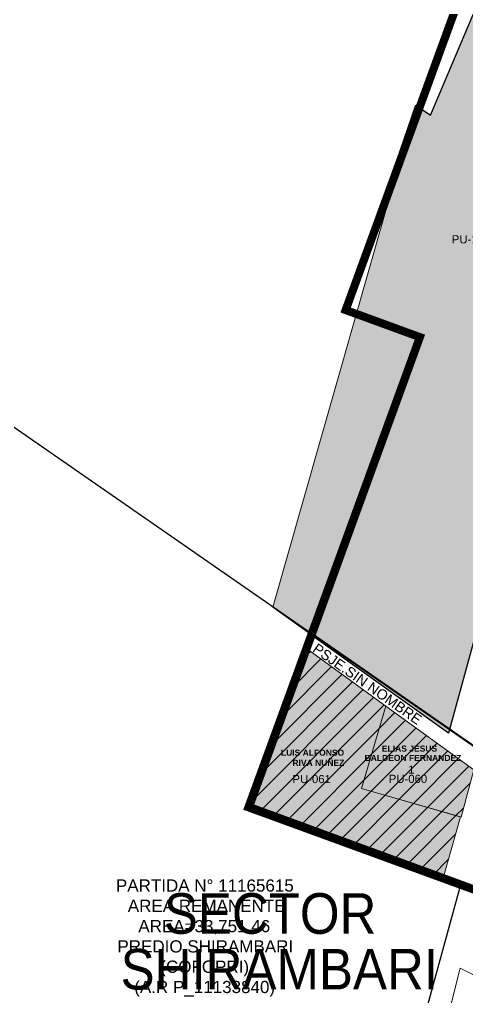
# Model space of a CAD drawing. Header units: metres. Extents: x 546056 to 547654, y 9072317 to 9075555.
# Drawn here: x 546342.1 to 546452.5, y 9073333.1 to 9073574.1 of the extents above; entities that cross this region are included whole.
import ezdxf
from ezdxf.enums import TextEntityAlignment as Align

# ---------------------------------------------------------------- set-up
doc = ezdxf.new("R2010")
doc.units = ezdxf.units.M
doc.linetypes.add('DASHED', pattern=[0.75, 0.5, -0.25])
doc.layers.get('0').update_dxf_attribs({"color": 130})
for name, color, linetype in [('0-poligonos', 7, 'DASHED'), ('3. HACHT_ADQUIRIDO', 3, 'Continuous'), ('CODIGO PREDIO', 5, 'Continuous'), ('ENTREGADOS A OPAT', 130, 'Continuous'), ('LOTES', 7, 'Continuous'), ('LOTES_PREDIOS', 7, 'Continuous'), ('PARTIDA 11161618_MTC', 150, 'Continuous'), ('PARTIDA 11165615_PREDIO SHIRAMBARI', 6, 'Continuous'), ('PROPIETARIOS', 7, 'Continuous'), ('TEXTO ADD', 150, 'Continuous'), ('VIAS', 7, 'Continuous')]:
    doc.layers.add(name, color=color, linetype=linetype)
doc.styles.add('arial', font='arial.ttf', dxfattribs={"height": 0.1})
doc.styles.get("Standard").update_dxf_attribs({"font": 'arial.ttf'})
doc.styles.add('VERTICES', font='sanssb__.ttf')

msp = doc.modelspace()

# ---------------------------------------------------------------- hatches: boundary and pattern name
at = {"layer": '3. HACHT_ADQUIRIDO', "lineweight": 0, "ltscale": 0.3}
h = msp.add_hatch(color=92, dxfattribs=at)
h.dxf.hatch_style = 1
h.paths.add_polyline_path([(546447.78, 9073398.24), (546483.22, 9073527.32), (546471.96, 9073538.04), (546468.83, 9073537.02), (546458.08, 9073566.03), (546497.92, 9073587.12), (546474.69, 9073624.45), (546443.38, 9073550.51), (546439.78, 9073553), (546404.49, 9073429.3)])
h = msp.add_hatch(color=92, dxfattribs=at)
h.dxf.hatch_style = 1
h.paths.add_polyline_path([(546432.38, 9073404.91), (546412.84, 9073419.08), (546398.65, 9073380.06), (546446.47, 9073362.54), (546450.75, 9073377.61), (546426.39, 9073384.63)])
h = msp.add_hatch(color=92, dxfattribs=at)
h.dxf.hatch_style = 1
h.paths.add_polyline_path([(546432.38, 9073404.91), (546454.04, 9073389.21), (546450.89, 9073377.57), (546426.39, 9073384.63)])
at = {"layer": 'ENTREGADOS A OPAT'}
h = msp.add_hatch(dxfattribs=at)
h.set_pattern_fill('ANSI31', color=256)
h.paths.add_polyline_path([(546450.75, 9073377.61), (546426.39, 9073384.63), (546432.38, 9073404.91), (546412.84, 9073419.08), (546398.65, 9073380.06), (546446.47, 9073362.54)])
h.paths.add_polyline_path([(546406.25, 9073392.24), (546422.92, 9073392.24), (546422.92, 9073394.6), (546406.25, 9073394.6)], flags=24)
h.paths.add_polyline_path([(546426.94, 9073390.96), (546451.16, 9073390.96), (546451.16, 9073393.32), (546426.94, 9073393.32)], flags=9)
h.paths.add_polyline_path([(546408.96, 9073389.65), (546422.5, 9073389.65), (546422.5, 9073392.56), (546408.96, 9073392.56)], flags=24)
h.paths.add_polyline_path([(546408.85, 9073385.39), (546419.34, 9073385.39), (546419.34, 9073388.46), (546408.85, 9073388.46)], flags=24)
h = msp.add_hatch(dxfattribs=at)
h.set_pattern_fill('ANSI31', color=256)
h.paths.add_polyline_path([(546454.04, 9073389.21), (546432.38, 9073404.91), (546426.39, 9073384.63), (546450.75, 9073377.61), (546450.89, 9073377.57)])
h.paths.add_polyline_path([(546431.11, 9073393.26), (546445.28, 9073393.26), (546445.28, 9073395.61), (546431.11, 9073395.61)], flags=24)
h.paths.add_polyline_path([(546432.58, 9073385.45), (546443.07, 9073385.45), (546443.07, 9073388.51), (546432.58, 9073388.51)], flags=24)
h.paths.add_polyline_path([(546426.94, 9073390.96), (546451.16, 9073390.96), (546451.16, 9073393.32), (546426.94, 9073393.32)], flags=25)
h.paths.add_polyline_path([(546437.36, 9073387.75), (546439.91, 9073387.75), (546439.91, 9073390.77), (546437.36, 9073390.77)], flags=24)

# ---------------------------------------------------------------- linework, layer by layer
at = {"color": 6, "const_width": 2}
msp.add_lwpolyline([(547216.73, 9075324.66), (546767.97, 9074094.98), (546561.61, 9074000.19), (546516.25, 9073875.9), (546540.05, 9073824.76), (546422.46, 9073502.5), (546440.76, 9073495.82), (546398.65, 9073380.06), (546494.4, 9073344.98), (546442.37, 9073202.37), (546456.89, 9073184.25), (546450.67, 9073167.23), (546436.97, 9073157.21), (546428.58, 9073141), (546422.02, 9073113.57), (546429.02, 9073108.07), (546416.75, 9073073.35), (546399.14, 9073053.24), (546394.71, 9073051.63), (546390.13, 9073059.21), (546216.52, 9072583.39)], dxfattribs=at)
at = {"layer": '0-poligonos', "ltscale": 5, "const_width": 2}
msp.add_lwpolyline([(547216.73, 9075324.66), (546767.97, 9074094.98), (546561.61, 9074000.19), (546516.25, 9073875.9), (546540.05, 9073824.76), (546422.46, 9073502.5), (546440.76, 9073495.82), (546398.49, 9073379.98), (546494.4, 9073344.98), (546442.37, 9073202.37), (546448.37, 9073194.52), (546456.9, 9073184.27), (546450.67, 9073167.23), (546436.97, 9073157.21), (546428.58, 9073141), (546422.02, 9073113.57), (546429.02, 9073108.07), (546416.75, 9073073.35), (546395.95, 9073049.59), (546390.13, 9073059.21), (546362.75, 9072984.17)], dxfattribs=at)
at = {"layer": 'LOTES', "color": 7}
for points in [[(546474.69, 9073624.45), (546497.92, 9073587.12), (546494.86, 9073585.47), (546458.08, 9073566.03), (546468.83, 9073537.02), (546471.96, 9073538.04), (546483.22, 9073527.32), (546447.78, 9073398.24), (546414.06, 9073422.43), (546440.76, 9073495.82), (546422.46, 9073502.5), (546439.78, 9073553), (546443.38, 9073550.51)], [(546572.43, 9073312.99), (546219.91, 9072339.77), (546137.93, 9072317.31), (546318.15, 9073489.26)], [(546489.34, 9073331.11), (546456.52, 9073241.16), (546419.62, 9073247.12), (546450.82, 9073360.95), (546454.52, 9073359.59), (546461.45, 9073385.71), (546481.85, 9073374.06), (546482.53, 9073375.31), (546511.5, 9073355.22), (546500.61, 9073325.42)]]:
    msp.add_lwpolyline(points, close=True, dxfattribs=at)
at = {"layer": 'LOTES_PREDIOS', "linetype": 'Continuous', "lineweight": 0}
msp.add_line((546511.6, 9073310.28, 153.44), (546450.7, 9073340.34, 155.01), dxfattribs=at).dxf.unprotected_set("ltscale", 0)
at = {"layer": 'LOTES_PREDIOS', "color": 250, "linetype": 'Continuous', "lineweight": 0}
msp.add_lwpolyline([(546458.08, 9073566.03), (546497.92, 9073587.12), (546474.69, 9073624.45), (546443.38, 9073550.51), (546439.78, 9073553), (546404.49, 9073429.3), (546447.78, 9073398.24), (546483.22, 9073527.32), (546471.96, 9073538.04)], dxfattribs=at).dxf.unprotected_set("ltscale", 0)
for points in [[(546432.38, 9073404.91), (546412.84, 9073419.08), (546398.65, 9073380.06), (546446.47, 9073362.54), (546450.75, 9073377.61), (546426.39, 9073384.63)], [(546432.38, 9073404.91), (546454.04, 9073389.21), (546450.89, 9073377.57), (546426.39, 9073384.63)], [(546443.3, 9073311.06), (546503.69, 9073278.7), (546512.16, 9073303.64), (546509.78, 9073304.98), (546511.6, 9073310.28), (546450.7, 9073340.34)]]:
    msp.add_lwpolyline(points, close=True, dxfattribs=at).dxf.unprotected_set("ltscale", 0)
at = {"layer": 'PARTIDA 11161618_MTC', "const_width": 0.5}
msp.add_lwpolyline([(547356.67, 9075478.03), (547325.66, 9075439.44), (547240.05, 9075349.23), (546907.66, 9074448.73), (546899.85, 9074456.36), (546767.97, 9074094.98), (546561.61, 9074000.19), (546516.25, 9073875.9), (546540.05, 9073824.76), (546422.46, 9073502.5), (546440.76, 9073495.82), (546414.1, 9073422.75), (546482.53, 9073375.31), (546489.27, 9073387.67), (546503.78, 9073378.8), (546543.27, 9073464.65), (546549.95, 9073460.34), (546511.5, 9073355.22), (546572.43, 9073312.99)], close=True, dxfattribs=at)
at = {"layer": 'PARTIDA 11165615_PREDIO SHIRAMBARI', "color": 106, "const_width": 0.1}
msp.add_lwpolyline([(546318.15, 9073489.26), (546511.5, 9073355.22), (546500.61, 9073325.42), (546489.34, 9073331.11), (546456.52, 9073241.16), (546284.28, 9073268.98)], close=True, dxfattribs=at)

# ---------------------------------------------------------------- texts
at = {"layer": 'CODIGO PREDIO', "style": 'arial'}
for s, p in [('PU-180', (546453.36, 9073519.92)), ('PU-061', (546414.09, 9073386.94)), ('PU-060', (546437.82, 9073386.99))]:
    msp.add_text(s, height=2, dxfattribs=at).set_placement(p, align=Align.MIDDLE_CENTER)
at = {"layer": 'LOTES', "linetype": 'Continuous', "lineweight": 0, "style": 'arial'}
msp.add_text('1', height=2, dxfattribs=at).set_placement((546438.64, 9073389.26), align=Align.MIDDLE_CENTER)
at = {"layer": 'PARTIDA 11165615_PREDIO SHIRAMBARI', "color": 106, "insert": (546307.44, 9073362.21), "char_height": 3, "attachment_point": 1, "style": 'arial'}
msp.add_mtext_dynamic_manual_height_columns('\\pi58.394;PARTIDA N° 11165615\\P\\pi60.155; AREA REMANENTE\\P\\pi63.914;AREA=33,751.46\\P\\pi58.763;PREDIO SHIRAMBARI\\P\\pi69.33;(COFOPRI)\\P\\pi62.915;(A.R P_11133840)', width=160.1394, gutter_width=0, heights=[84.71], dxfattribs=at)
at = {"layer": 'PROPIETARIOS', "color": 7, "style": 'VERTICES'}
for s, p in [('ELIAS JESUS', (546438.2, 9073394.45)), ('LUIS ALFONSO ', (546414.59, 9073393.43)), ('BALDEON FERNANDEZ', (546439.05, 9073392.15)), ('RIVA NUÑEZ', (546415.73, 9073390.94))]:
    msp.add_text(s, height=1.5, dxfattribs=at).set_placement(p, align=Align.MIDDLE_CENTER)
at = {"layer": 'TEXTO ADD', "color": 7, "width": 0.9}
for s, p in [('SECTOR', (546377.65, 9073348.82)), ('SHIRAMBARI', (546366.99, 9073335.09))]:
    msp.add_text(s, height=10, dxfattribs=at).set_placement(p)
at = {"layer": 'VIAS', "color": 7, "style": 'arial'}
msp.add_text('PSJE.SIN NOMBRE', height=2.5, rotation=324.8266, dxfattribs=at).set_placement((546414.09, 9073418.5))

doc.saveas('drawing.dxf')
